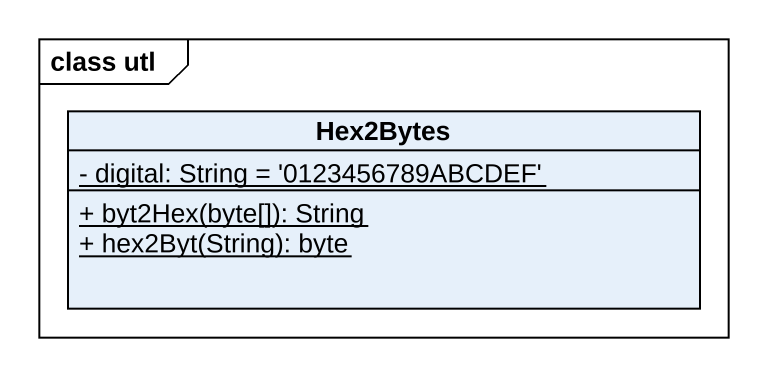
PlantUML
@startuml
mainframe class utl
hide circle
hide empty members
skinparam classAttributeIconSize 0
class Hex2Bytes {
  {static} - digital: String = '0123456789ABCDEF'
  {static} + byt2Hex(byte[]): String
  {static} + hex2Byt(String): byte
}
@enduml
